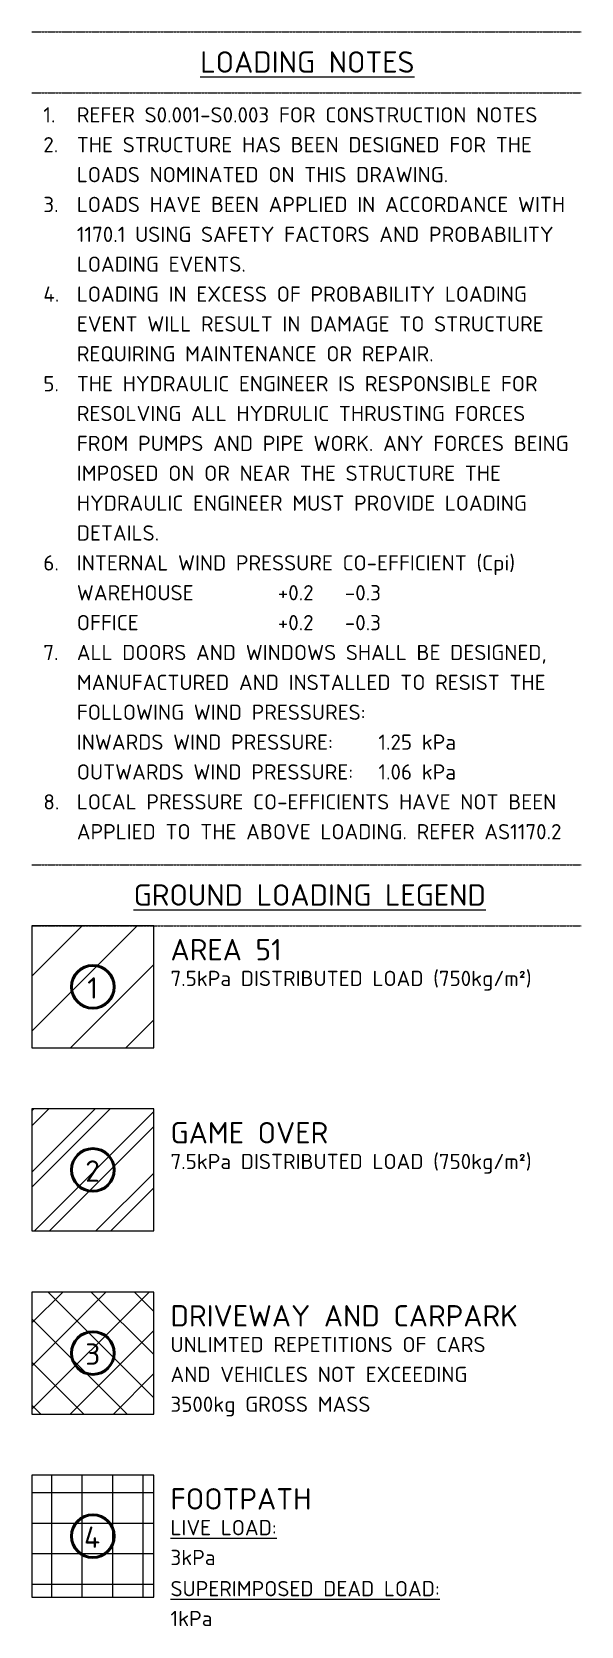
# Model space of a CAD drawing. Header units: millimetres. Extents: x 674 to 609626, y -20132 to 4061356.
# Drawn here: x 674 to 9674, y 6313 to 32438 of the extents above; entities that cross this region are included whole.
import ezdxf

# ---------------------------------------------------------------- set-up
doc = ezdxf.new("R2010")
doc.units = ezdxf.units.MM
doc.linetypes.add('Dash', pattern=[7, 5, -2])
for name, color, linetype, lineweight in [('A-000-T_TEXT', 231, 'Continuous', 13), ('A-010-M_LINE', 90, 'Continuous', 18), ('A-060-M_DETAIL', 3, 'Continuous', 25), ('Z-060-M_DETAIL', 92, 'Continuous', 25), ('Z-200_P_REF_PLANE', 111, 'Dash', 13)]:
    doc.layers.add(name, color=color, linetype=linetype, lineweight=lineweight)
doc.styles.add('ISOCPEUR', font='isocpeur.ttf', dxfattribs={"height": 250})
doc.styles.add('ISOCPEUR_1', font='isocpeur.ttf', dxfattribs={"height": 350})
doc.styles.add('ISOCPEUR_B', font='', dxfattribs={"height": 350})
doc.styles.get('ISOCPEUR_B').set_extended_font_data('ISOCPEUR', bold=True)

# ---------------------------------------------------------------- blocks, each defined once
blk = doc.blocks.new('NRP_Load Tag _v2_ - NRP_Load Tag-532938-_0_0_ LOADING PLAN')
at = {"layer": 'A-060-M_DETAIL', "lineweight": 50}
for start, end in [(360, 180), (180, 0)]:
    blk.add_arc((1674, 16788), 350, start, end, dxfattribs=at)

msp = doc.modelspace()

# ---------------------------------------------------------------- hatches: boundary and pattern name
at = {"layer": 'Z-060-M_DETAIL', "lineweight": 18}
h = msp.add_hatch(dxfattribs=at)
h.set_pattern_fill('FP_1', color=240, style=0, pattern_type=2)
h.set_pattern_definition([(45, (0, 0), (-452.548, 452.548), [])])
h.paths.add_polyline_path([(674, 17788), (674, 15788), (2674, 15788), (2674, 17788)])
h = msp.add_hatch(dxfattribs=at)
h.set_pattern_fill('FP_2', color=94, style=0, pattern_type=2)
h.set_pattern_definition([(45, (0, 0), (-502.894, 502.894), []), (45, (0, 762), (-502.894, 502.894), [])])
h.paths.add_polyline_path([(674, 14788), (674, 12788), (2674, 12788), (2674, 14788)])
h = msp.add_hatch(dxfattribs=at)
h.set_pattern_fill('FP_3', color=150, style=0, pattern_type=2)
h.set_pattern_definition([(45, (0, 0), (-353.553, 353.553), []), (135, (0, 0), (-353.553, -353.553), [])])
h.paths.add_polyline_path([(674, 11788), (674, 9788), (2674, 9788), (2674, 11788)])
h = msp.add_hatch(dxfattribs=at)
h.set_pattern_fill('FP_4', color=30, style=0, pattern_type=2)
h.set_pattern_definition([(0, (0, 0), (0, 500), []), (90, (0, 0), (-500, 3e-14), [])])
h.paths.add_polyline_path([(674, 8788), (674, 6788), (2674, 6788), (2674, 8788)])

# ---------------------------------------------------------------- linework, layer by layer
at = {"layer": 'A-010-M_LINE'}
for p, q in [((2674, 17788), (674, 17788)), ((674, 17788), (674, 15788)), ((2674, 15788), (2674, 17788)), ((674, 15788), (2674, 15788)), ((2674, 14788), (674, 14788)), ((674, 14788), (674, 12788)), ((2674, 12788), (2674, 14788)), ((674, 12788), (2674, 12788)), ((2674, 11788), (674, 11788)), ((674, 11788), (674, 9788)), ((2674, 9788), (2674, 11788)), ((674, 9788), (2674, 9788)), ((2674, 8788), (674, 8788)), ((674, 8788), (674, 6788)), ((2674, 6788), (2674, 8788)), ((674, 6788), (2674, 6788))]:
    msp.add_line(p, q, dxfattribs=at)
at = {"layer": 'Z-200_P_REF_PLANE'}
for p, q in [((674, 32438), (9674, 32438)), ((674, 31438), (9674, 31438)), ((674, 18788), (9674, 18788)), ((674, 17788), (9674, 17788))]:
    msp.add_line(p, q, dxfattribs=at)

# ---------------------------------------------------------------- block references
at = {"layer": 'A-060-M_DETAIL', "lineweight": 50}
for p in [(0, 0), (0, -3000), (0, -6000), (0, -9000)]:
    msp.add_blockref('NRP_Load Tag _v2_ - NRP_Load Tag-532938-_0_0_ LOADING PLAN', p, dxfattribs=at)

# ---------------------------------------------------------------- texts
at = {"layer": 'A-000-T_TEXT', "color": 7, "lineweight": 18, "attachment_point": 1}
for s, insert, char_height, width, style in [('\\LLOADING NOTES', (3434, 32119), 350, 4224.89, 'ISOCPEUR_B'), ('1.', (862, 31203), 250, 665.46, 'ISOCPEUR'), ('REFER S0.001-S0.003 FOR CONSTRUCTION NOTES ', (1411, 31203), 250, 9155.27, 'ISOCPEUR'), ('2.', (862, 30714), 250, 665.46, 'ISOCPEUR'), ('THE STRUCTURE HAS BEEN DESIGNED FOR THE ', (1411, 30714), 250, 8890.71, 'ISOCPEUR'), ('LOADS NOMINATED ON THIS DRAWING.', (1411, 30224), 250, 7038.82, 'ISOCPEUR'), ('3.', (862, 29735), 250, 665.46, 'ISOCPEUR'), ('LOADS HAVE BEEN APPLIED IN ACCORDANCE WITH ', (1411, 29735), 250, 9540.08, 'ISOCPEUR'), ('1170.1 USING SAFETY FACTORS AND PROBABILITY ', (1411, 29245), 250, 9395.78, 'ISOCPEUR'), ('LOADING EVENTS.', (1411, 28756), 250, 3238.82, 'ISOCPEUR'), ('4.', (862, 28266), 250, 665.46, 'ISOCPEUR'), ('LOADING IN EXCESS OF PROBABILITY LOADING ', (1411, 28266), 250, 8754.43, 'ISOCPEUR'), ('EVENT WILL RESULT IN DAMAGE TO STRUCTURE ', (1411, 27777), 250, 9171.3, 'ISOCPEUR'), ('REQUIRING MAINTENANCE OR REPAIR.', (1411, 27288), 250, 6774.26, 'ISOCPEUR'), ('5.', (862, 26798), 250, 665.46, 'ISOCPEUR'), ('THE HYDRAULIC ENGINEER IS RESPONSIBLE FOR ', (1411, 26798), 250, 8978.9, 'ISOCPEUR'), ('RESOLVING ALL HYDRULIC THRUSTING FORCES ', (1411, 26309), 250, 8762.44, 'ISOCPEUR'), ('FROM PUMPS AND PIPE WORK. ANY FORCES BEING ', (1411, 25819), 250, 9548.1, 'ISOCPEUR'), ('IMPOSED ON OR NEAR THE STRUCTURE THE ', (1411, 25330), 250, 8273.41, 'ISOCPEUR'), ('HYDRAULIC ENGINEER MUST PROVIDE LOADING ', (1411, 24840), 250, 8722.36, 'ISOCPEUR'), ('DETAILS.', (1411, 24351), 250, 1603.38, 'ISOCPEUR'), ('6.', (862, 23861), 250, 665.46, 'ISOCPEUR'), ('INTERNAL WIND PRESSURE CO-EFFICIENT (Cpi)', (1411, 23861), 250, 8449.79, 'ISOCPEUR'), ('WAREHOUSE', (1411, 23372), 250, 2244.72, 'ISOCPEUR'), ('^I^I^I', (3263, 23372), 250, 1747.68, 'ISOCPEUR'), ('+0.2', (4705, 23372), 250, 737.55, 'ISOCPEUR'), ('^I', (5314, 23372), 250, 593.25, 'ISOCPEUR'), ('-0.3', (5803, 23372), 250, 737.55, 'ISOCPEUR'), ('OFFICE', (1411, 22882), 250, 1194.51, 'ISOCPEUR'), ('^I^I^I^I^I', (2397, 22882), 250, 2797.89, 'ISOCPEUR'), ('+0.2', (4705, 22882), 250, 737.55, 'ISOCPEUR'), ('^I', (5314, 22882), 250, 593.25, 'ISOCPEUR'), ('-0.3', (5803, 22882), 250, 737.55, 'ISOCPEUR'), ('7.', (862, 22393), 250, 665.46, 'ISOCPEUR'), ('ALL DOORS AND WINDOWS SHALL BE DESIGNED, ', (1411, 22393), 250, 9147.25, 'ISOCPEUR'), ('MANUFACTURED AND INSTALLED TO RESIST THE ', (1411, 21903), 250, 9187.34, 'ISOCPEUR'), ('FOLLOWING WIND PRESSURES: ', (1411, 21414), 250, 5700, 'ISOCPEUR'), ('INWARDS WIND PRESSURE:', (1411, 20924), 250, 4898.31, 'ISOCPEUR'), ('^I^I', (5453, 20924), 250, 1090.29, 'ISOCPEUR'), ('1.25 kPa ', (6352, 20924), 250, 1715.61, 'ISOCPEUR'), ('OUTWARDS WIND PRESSURE: ', (1411, 20435), 250, 5475.53, 'ISOCPEUR'), ('^I', (5929, 20435), 250, 513.08, 'ISOCPEUR'), ('1.06 kPa', (6352, 20435), 250, 1531.22, 'ISOCPEUR'), ('8.', (862, 19945), 250, 665.46, 'ISOCPEUR'), ('LOCAL PRESSURE CO-EFFICIENTS HAVE NOT BEEN ', (1411, 19945), 250, 9435.86, 'ISOCPEUR'), ('APPLIED TO THE ABOVE LOADING. REFER AS1170.2', (1411, 19456), 250, 9355.69, 'ISOCPEUR'), ('\\LGROUND LOADING LEGEND', (2342, 18469), 350, 6862.44, 'ISOCPEUR_B'), ('AREA 51', (2946, 17573), 350, 2180.59, 'ISOCPEUR_1'), ('7.5kPa DISTRIBUTED LOAD (750kg/m²)', (2946, 17052), 250, 7030.8, 'ISOCPEUR'), ('GAME OVER', (2946, 14573), 350, 3038.4, 'ISOCPEUR_1'), ('7.5kPa DISTRIBUTED LOAD (750kg/m²)', (2946, 14052), 250, 7030.8, 'ISOCPEUR'), ('DRIVEWAY AND CARPARK', (2946, 11573), 350, 6774.26, 'ISOCPEUR_1'), ('UNLIMTED REPETITIONS OF CARS ', (2946, 11052), 250, 6197.04, 'ISOCPEUR'), ('AND VEHICLES NOT EXCEEDING ', (2946, 10563), 250, 5868.35, 'ISOCPEUR'), ('3500kg GROSS MASS', (2946, 10074), 250, 3896.2, 'ISOCPEUR'), ('FOOTPATH', (2946, 8573), 350, 2749.79, 'ISOCPEUR_1'), ('\\LLIVE LOAD:', (2946, 8052), 250, 2036.29, 'ISOCPEUR'), ('3kPa', (2946, 7563), 250, 889.87, 'ISOCPEUR'), ('\\LSUPERIMPOSED DEAD LOAD:', (2946, 7052), 250, 5114.77, 'ISOCPEUR'), ('1kPa', (2946, 6563), 250, 825.74, 'ISOCPEUR')]:
    msp.add_mtext(s, dxfattribs=dict(at, insert=insert, char_height=char_height, width=width, style=style))
at = {"layer": 'A-060-M_DETAIL', "lineweight": 13, "char_height": 350, "attachment_point": 1, "style": 'ISOCPEUR_1'}
for s, insert, width in [('1', (1582, 16945), 216.46), ('2', (1549, 13945), 296.62), ('3', (1549, 10945), 296.62), ('4', (1529, 7945), 344.73)]:
    msp.add_mtext(s, dxfattribs=dict(at, insert=insert, width=width))

doc.saveas('drawing.dxf')
